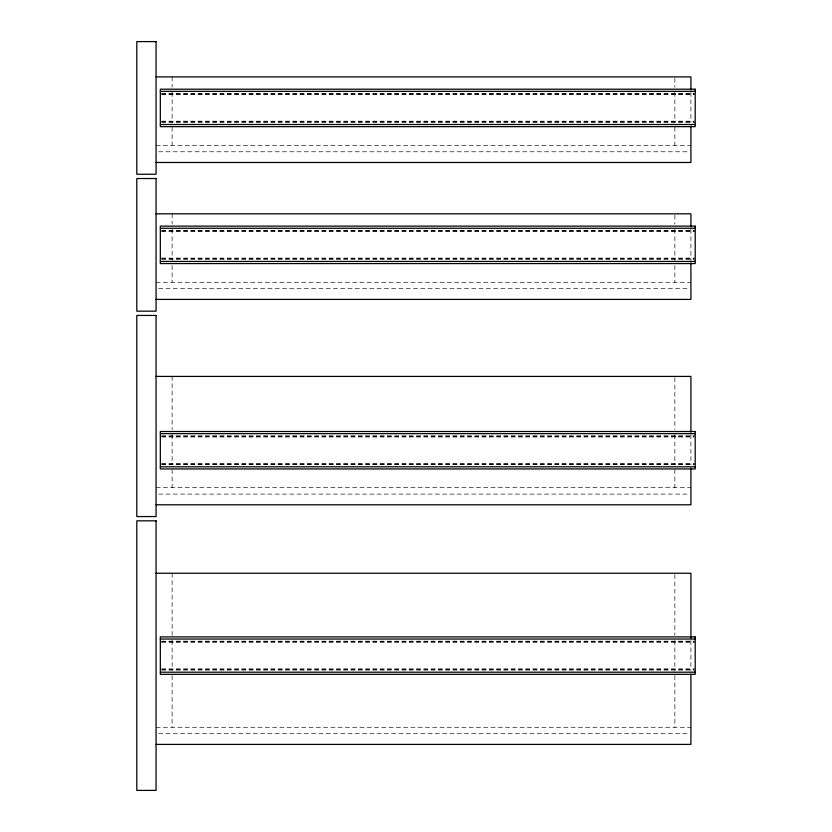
<?xml version="1.0" encoding="UTF-8"?>
<svg xmlns="http://www.w3.org/2000/svg" width="832" height="832" viewBox="0 0 832 832"><rect width="100%" height="100%" fill="white"/><g stroke="black" fill="none" stroke-linecap="round" stroke-linejoin="round"><path stroke-width="0.62" stroke-dasharray="4.16 3.12" d="M161.637 93.486L695.198 93.486M161.637 94.016L693.898 94.016M161.637 94.682L695.198 94.682M161.637 121.17L695.198 121.17M161.637 121.826L693.898 121.826M161.637 122.366L695.198 122.366M156.062 145.361L690.914 145.361M158.652 151.778L689.614 151.778M161.637 230.402L695.198 230.402M161.637 230.942L693.898 230.942M161.637 231.598L695.198 231.598M161.637 258.086L695.198 258.086M161.637 258.752L693.898 258.752M161.637 259.282L695.198 259.282M156.062 282.287L690.914 282.287M158.652 288.704L689.614 288.704M161.637 435.791L695.198 435.791M161.637 436.322L693.898 436.322M161.637 436.987L695.198 436.987M161.637 463.476L695.198 463.476M161.637 464.142L693.898 464.142M161.637 464.672L695.198 464.672M156.062 487.666L690.914 487.666M158.652 494.094L689.614 494.094M161.637 641.17L695.198 641.17M161.637 641.711L693.898 641.711M161.637 642.377L695.198 642.377M161.637 668.855L695.198 668.855M161.637 669.521L693.898 669.521M161.637 670.062L695.198 670.062M156.062 727.282L690.914 727.282M158.652 733.71L689.614 733.71M690.914 92.404L690.914 122.283M690.914 229.32L690.914 260.499M690.914 434.637L690.914 464.589M690.914 640.557L690.914 670.498M674.866 78.187L674.866 87.235M674.866 92.404L674.866 122.106M674.866 127.275L674.866 145.361M674.866 215.114L674.866 224.162M674.866 229.32L674.866 260.322M674.866 265.491L674.866 282.287M674.866 377.718L674.866 429.458M674.866 434.637L674.866 464.381M674.866 469.56L674.866 487.666M674.866 574.538L674.866 635.378M674.866 640.557L674.866 670.332M674.866 675.511L674.866 727.282M172.11 76.898L172.11 87.235M172.11 92.404L172.11 122.106M172.11 127.275L172.11 145.361M172.11 213.824L172.11 224.162M172.11 229.32L172.11 260.322M172.11 265.491L172.11 282.287M172.11 376.418L172.11 429.458M172.11 434.637L172.11 464.381M172.11 469.56L172.11 487.666M172.11 573.248L172.11 635.378M172.11 640.557L172.11 670.332M172.11 675.511L172.11 727.282"/><path stroke-width="1.25" d="M156.062 76.898L690.914 76.898L690.914 89.866M160.337 91.343L695.198 91.343M160.337 124.498L695.198 124.498M156.062 162.479L690.914 162.479L690.914 125.986M156.062 213.824L690.914 213.824L690.914 226.793M160.337 228.27L695.198 228.27M160.337 261.425L695.198 261.425M156.062 299.406L690.914 299.406L690.914 262.912M156.062 376.418L690.914 376.418L690.914 432.172M160.337 433.649L695.198 433.649M160.337 466.814L695.198 466.814M156.062 504.785L690.914 504.785L690.914 468.27M156.062 573.248L690.914 573.248L690.914 638.082M160.337 639.038L695.198 639.038M160.337 672.194L695.198 672.194M156.062 744.401L690.914 744.401L690.914 674.211M156.062 41.6L136.802 41.6L136.802 174.242L156.062 174.242L156.062 41.6M695.198 89.201L160.337 89.201L160.337 126.641L695.198 126.641L695.198 89.201M156.062 178.526L136.802 178.526L136.802 311.168L156.062 311.168L156.062 178.526M695.198 226.127L160.337 226.127L160.337 263.567L695.198 263.567L695.198 226.127M156.062 315.442L136.802 315.442L136.802 516.558L156.062 516.558L156.062 315.442M695.198 431.506L160.337 431.506L160.337 468.946L695.198 468.946L695.198 431.506M156.062 520.832L136.802 520.832L136.802 790.4L156.062 790.4L156.062 520.832M695.198 636.896L160.337 636.896L160.337 674.336L695.198 674.336L695.198 636.896"/></g></svg>
